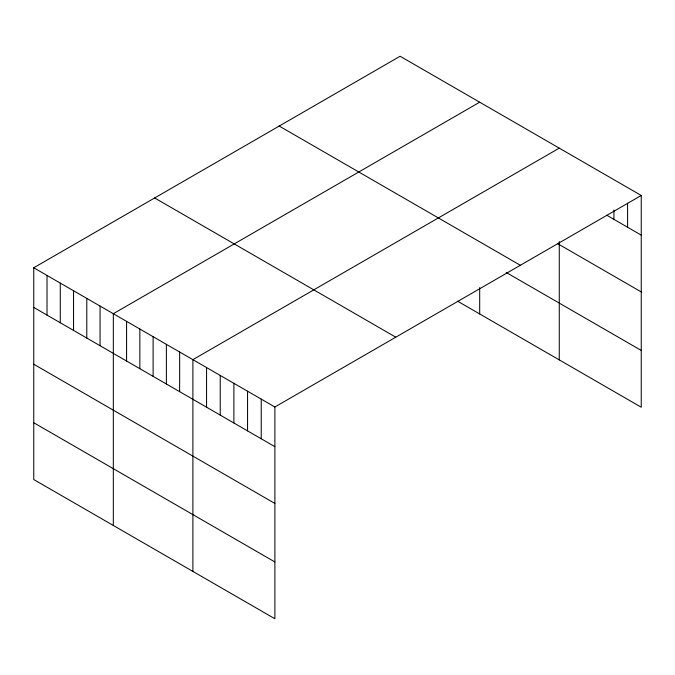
<?xml version="1.0" encoding="UTF-8"?>
<svg xmlns="http://www.w3.org/2000/svg" width="675" height="675" viewBox="0 0 675 675"><rect width="100%" height="100%" fill="white"/><g stroke="black" fill="none" stroke-linecap="round" stroke-linejoin="round"><path stroke-width="1.01" d="M641.25 195.472L274.885 406.991L274.885 618.747L33.75 479.528L33.75 267.773L400.115 56.253L641.25 195.472L641.25 407.227L457.583 301.193M479.689 102.195L113.324 313.715L113.324 525.471M559.263 148.137L192.898 359.657L192.898 571.413M606.631 215.148L641.25 235.136M557.499 243.574L641.25 291.929M279.214 126.056L520.349 265.275M506.216 272.472L641.25 350.435M154.651 197.969L395.786 337.188M33.75 267.773L274.885 406.991M33.75 307.437L274.885 446.656M33.75 364.23L274.885 503.449M33.75 422.736L274.885 561.954M627.59 203.243L627.59 227.247M613.921 209.967L613.921 219.358M559.263 241.549L559.263 359.893M479.689 287.584L479.689 313.951M261.225 399.102L261.225 438.767M247.556 391.213L247.556 430.878M233.896 383.324L233.896 422.989M220.227 375.435L220.227 415.1M206.567 367.546L206.567 407.211M179.634 352.004L179.634 391.66M166.371 344.343L166.371 384.007M153.115 336.69L153.115 376.346M139.852 329.029L139.852 368.693M126.588 321.376L126.588 361.032M100.06 306.062L100.06 345.718M86.797 298.401L86.797 338.065M73.541 290.748L73.541 330.404M60.277 283.087L60.277 322.751M47.014 275.434L47.014 315.09"/></g></svg>
